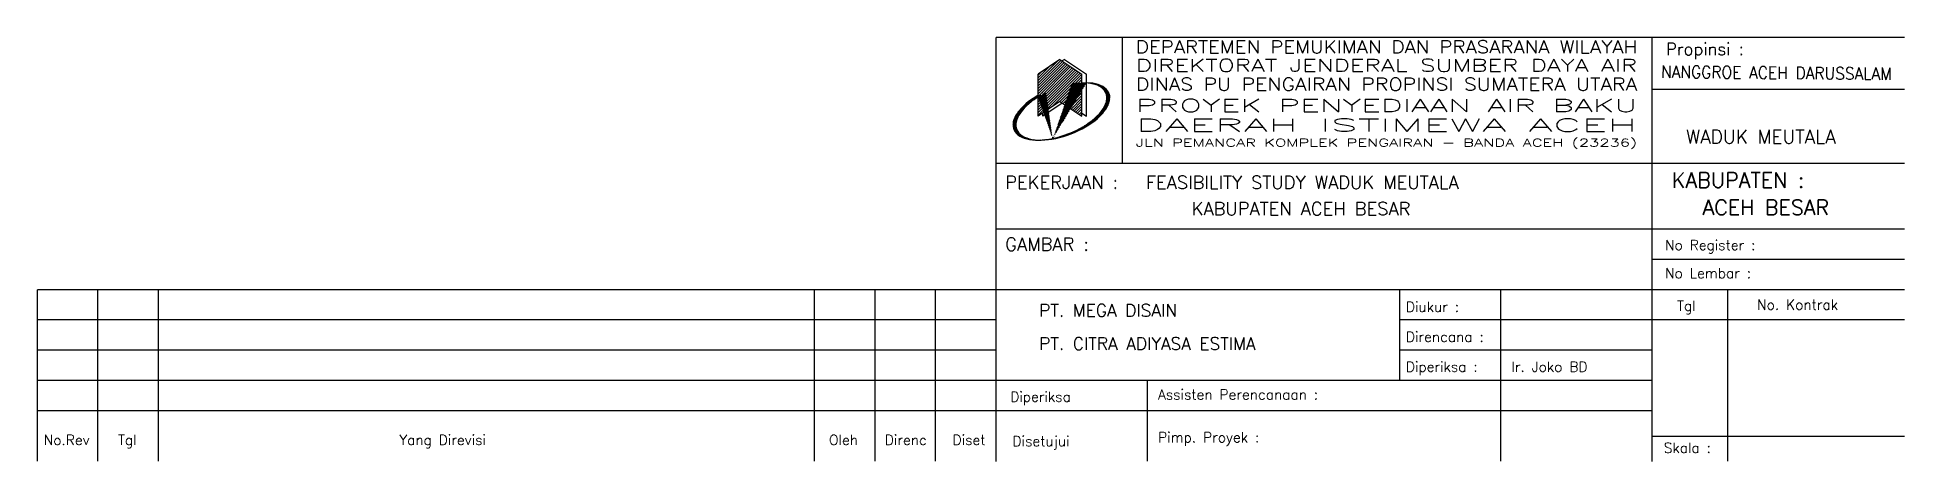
# Model space of a CAD drawing. Header units: metres. Extents: x 411 to 781, y 0 to 84.
import ezdxf
from ezdxf.enums import TextEntityAlignment as Align

# ---------------------------------------------------------------- set-up
doc = ezdxf.new("R2010")
doc.units = ezdxf.units.M
doc.header["$MEASUREMENT"] = 0
doc.layers.get('0').update_dxf_attribs({"linetype": 'CONTINUOUS'})
doc.layers.add('KOP', color=7, linetype='CONTINUOUS')
doc.styles.get("Standard").update_dxf_attribs({"font": 'simplex'})

msp = doc.modelspace()

# ---------------------------------------------------------------- hatches: boundary and pattern name
h = msp.add_hatch()
h.set_pattern_fill('ANSI31', color=1, scale=3, style=0)
h.paths.add_polyline_path([(617.65, 76.71), (613.32, 79.64), (608.99, 76.71), (608.99, 68.38), (613.32, 71.31), (617.65, 68.38)])
h = msp.add_hatch()
h.set_pattern_fill('ANSI31', color=1, style=0)
edge = h.paths.add_edge_path()
edge.add_ellipse((613.88, 69.35), major_axis=(9.15, 3.58), ratio=0.483205, start_angle=229.0698, end_angle=409.2163)
edge.add_line((618.55, 75.04), (618.55, 75.01))
edge.add_ellipse((613.32, 69.35), major_axis=(9.15, 3.58), ratio=0.483205, start_angle=233.0121, end_angle=405.1156, ccw=False)
h = msp.add_hatch()
h.set_pattern_fill('ANSI31', color=1, style=0)
edge = h.paths.add_edge_path()
edge.add_ellipse((613.88, 69.35), major_axis=(9.15, 3.58), ratio=0.483205, start_angle=111.0191, end_angle=229.0698, ccw=False)
edge.add_line((608.99, 72.2), (608.99, 72.53))
edge.add_ellipse((613.32, 69.35), major_axis=(9.15, 3.58), ratio=0.483205, start_angle=107.0213, end_angle=233.0121)

# ---------------------------------------------------------------- linework, layer by layer
at = {"color": 4}
for points in [[(613.32, 79.64), (608.99, 76.71)], [(613.32, 79.64), (617.65, 76.71)], [(614.22, 79.64), (613.77, 79.34)], [(614.22, 79.64), (618.55, 76.71)], [(608.99, 68.38), (608.99, 76.71)], [(617.65, 68.38), (617.65, 76.71)], [(618.55, 68.38), (618.55, 76.71)], [(613.32, 71.31), (608.99, 68.38)], [(613.77, 71), (609.89, 68.38)], [(613.32, 71.31), (617.65, 68.38)], [(609.89, 68.38), (609.89, 68.99)], [(617.65, 68.99), (618.55, 68.38)]]:
    msp.add_lwpolyline(points, dxfattribs=at)
for centre, start_param, end_param in [((613.32, 69.35), 1.867875, 7.070601), ((613.88, 69.35), 1.937649, 7.142172)]:
    msp.add_ellipse(centre, major_axis=(9.15, 3.58), ratio=0.483205, start_param=start_param, end_param=end_param, dxfattribs=at)
at = {"layer": 'KOP', "color": 5}
msp.add_line((600.7, -0.08), (600.7, 84.02), dxfattribs=at)
at = {"layer": 'KOP', "color": 3}
msp.add_line((625.7, 59.02), (625.7, 84.02), dxfattribs=at)
at = {"layer": 'KOP', "color": 4}
msp.add_line((730.7, -0.08), (730.7, 84.02), dxfattribs=at)
at = {"layer": 'KOP', "color": 5}
msp.add_lwpolyline([(780.7, 84.02), (600.7, 84.02)], dxfattribs=at)
at = {"layer": 'KOP', "color": 3}
for points in [[(780.7, 73.65), (730.7, 73.65)], [(780.67, 34), (410.67, 34)], [(410.67, 0), (410.67, 34)], [(422.67, 0), (422.67, 34)], [(434.67, 0), (434.67, 34)], [(564.67, 0), (564.67, 34)], [(576.67, 0), (576.67, 34)], [(588.67, 0), (588.67, 34)], [(680.67, 16), (680.67, 34)], [(700.67, 0), (700.67, 34)], [(745.67, 0), (745.67, 34)], [(600.7, 28), (410.67, 28)], [(780.67, 28), (680.67, 28)], [(600.7, 22), (410.67, 22)], [(730.7, 22), (680.67, 22)], [(730.7, 16), (410.67, 16)], [(630.67, 0), (630.67, 16)], [(730.7, 10), (410.67, 10)], [(780.7, 4.92), (730.7, 4.92)]]:
    msp.add_lwpolyline(points, dxfattribs=at)
at = {"layer": 'KOP', "color": 4}
for points in [[(730.7, 59.02), (600.7, 59.02)], [(780.7, 59.02), (730.7, 59.02)], [(780.67, 46.02), (600.7, 46.02)], [(780.67, 40.02), (730.7, 40.02)]]:
    msp.add_lwpolyline(points, dxfattribs=at)

# ---------------------------------------------------------------- texts
at = {"layer": 'KOP', "color": 5}
for s, width, p, p2 in [('DEPARTEMEN PEMUKIMAN DAN PRASARANA WILAYAH', 0.981881, (628.35, 80.87), (727.7, 80.87)), ('DIREKTORAT JENDERAL SUMBER DAYA AIR', 1.227351, (628.35, 77.22), (727.7, 77.22)), ('DINAS PU PENGAIRAN PROPINSI SUMATERA UTARA', 1.019046, (628.35, 73.48), (727.7, 73.48)), ('PROYEK PENYEDIAAN AIR BAKU', 1.649405, (628.35, 69.26), (727.7, 69.26)), ('DAERAH ISTIMEWA ACEH', 2.173435, (628.35, 65.37), (727.7, 65.37))]:
    msp.add_text(s, height=2.5, dxfattribs=dict(at, width=width)).set_placement(p, p2, align=Align.FIT)
at = {"layer": 'KOP', "color": 4}
for s, height, p in [('Propinsi :', 2.4, (741.11, 80.5)), ('WADUK MEUTALA', 2.7, (752.21, 62.96)), ('KABUPATEN :', 3, (747.71, 54.22)), ('ACEH BESAR', 3, (753.21, 48.81))]:
    msp.add_text(s, height=height, dxfattribs=at).set_placement(p, align=Align.CENTER)
at = {"layer": 'KOP', "color": 4, "width": 0.808431}
msp.add_text('NANGGROE ACEH DARUSSALAM', height=2.4, rotation=359.4896, dxfattribs=at).set_placement((732.42, 76.01), (778.15, 75.6), align=Align.FIT)
at = {"layer": 'KOP', "color": 3, "width": 1.361055}
msp.add_text('JLN PEMANCAR KOMPLEK PENGAIRAN - BANDA ACEH (23236)', height=1.5, dxfattribs=at).set_placement((628.35, 62.39), (727.7, 62.39), align=Align.FIT)
at = {"layer": 'KOP', "color": 4}
for s, p in [('PEKERJAAN :', (602.46, 53.98)), ('FEASIBILITY STUDY WADUK MEUTALA', (630.35, 53.97)), ('KABUPATEN ACEH BESAR', (639.41, 48.76)), ('GAMBAR :', (602.46, 41.71))]:
    msp.add_text(s, height=2.6, dxfattribs=at).set_placement(p)
at = {"layer": 'KOP', "color": 3}
for s, p in [('No Register :', (733.22, 41.85)), ('No Lembar :', (733.22, 36.29)), ('Diukur :', (681.87, 29.6)), ('Tgl', (735.61, 29.82)), ('No. Kontrak', (751.47, 30.04)), ('Direncana :', (681.87, 23.67)), ('Diperiksa :', (681.87, 17.73)), ('Ir. Joko BD', (702.77, 17.73)), ('Diperiksa', (603.47, 11.79)), ('Assisten Perencanaan : ', (632.76, 12.23)), ('Disetujui', (603.91, 2.99)), ('Pimp. Proyek : ', (632.76, 3.75)), ('Skala :', (732.97, 1.67))]:
    msp.add_text(s, height=2, dxfattribs=at).set_placement(p)
at = {"layer": 'KOP', "color": 5}
for s, p in [('PT. MEGA DISAIN', (609.19, 28.67)), ('PT. CITRA ADIYASA ESTIMA', (609.19, 22.08))]:
    msp.add_text(s, height=2.47, dxfattribs=at).set_placement(p)
at = {"layer": 'KOP', "color": 2}
for s, p in [('No.Rev', (411.94, 3.23)), ('Tgl', (426.64, 3.23)), ('Yang Direvisi', (482.41, 3.23)), ('Oleh', (567.55, 3.23)), ('Direnc', (578.61, 3.23)), ('Diset', (592.04, 3.23))]:
    msp.add_text(s, height=2, dxfattribs=at).set_placement(p)

doc.saveas('drawing.dxf')
